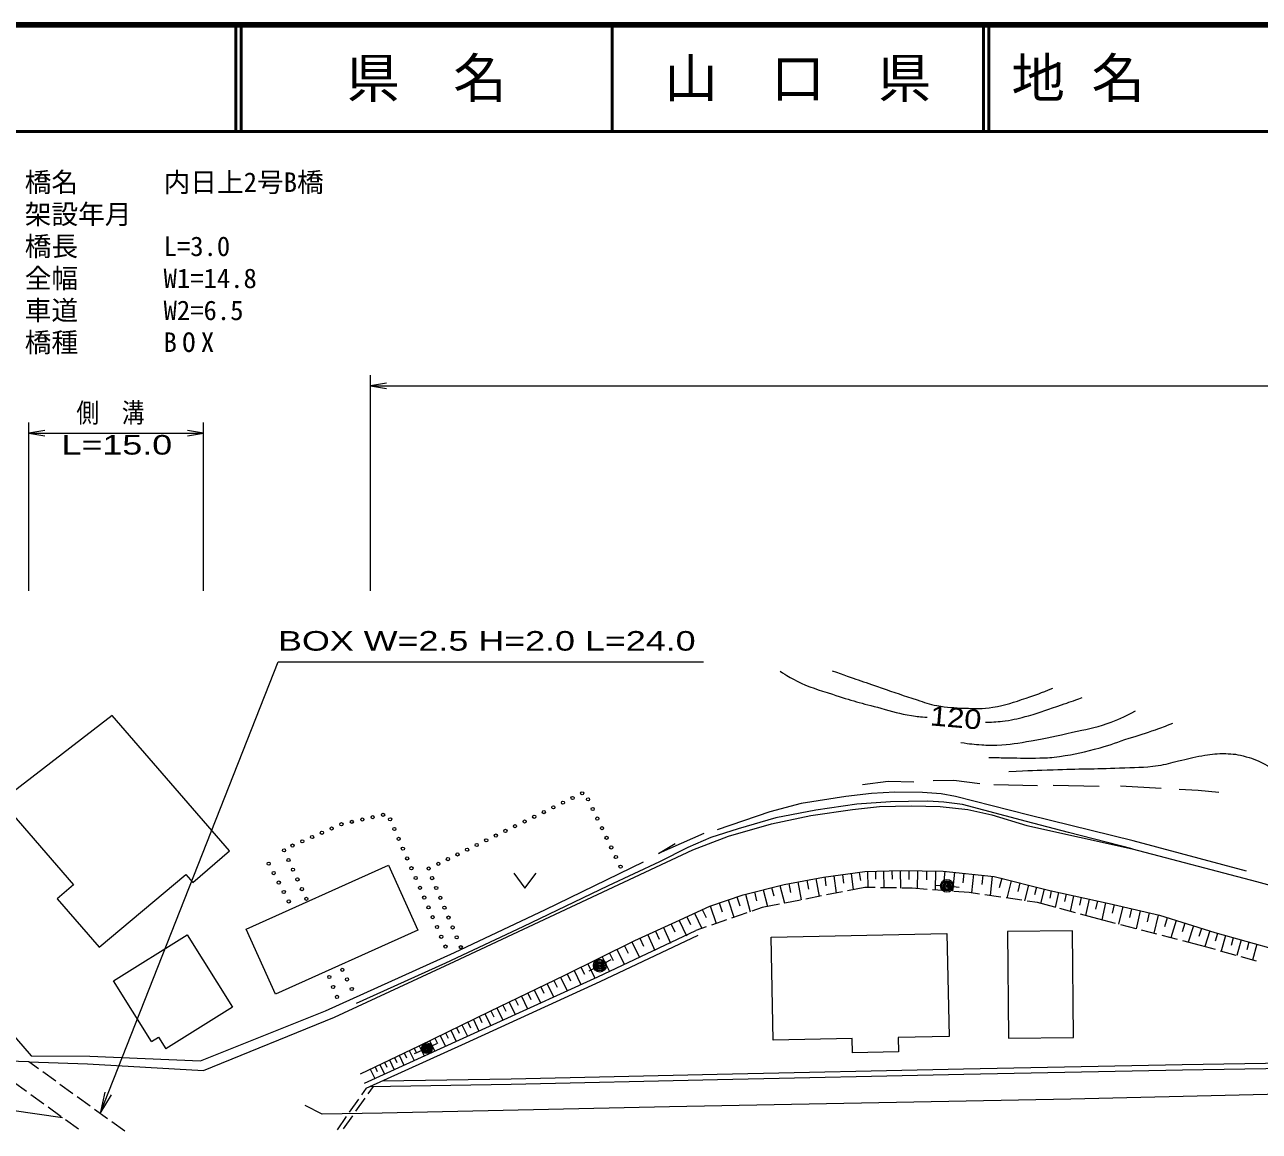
# Model space of a CAD drawing. Units: millimetres, scale not verified. Extents: x 40000 to 680000, y 20000 to 380000.
# Drawn here: x 277998 to 393584, y 276371 to 380000 of the extents above; entities that cross this region are included whole.
import ezdxf
from ezdxf.enums import TextEntityAlignment as Align

# ---------------------------------------------------------------- set-up
doc = ezdxf.new("R2010")
doc.units = ezdxf.units.MM
doc.header["$LTSCALE"] = 1000
doc.header["$PDMODE"] = 32
doc.header["$PDSIZE"] = 500
for name, color, linetype, lineweight in [('M-STR-HTXT', 7, 'Continuous', 13), ('M-STR-STR1', 1, 'Continuous', 13), ('M-TTL', 2, 'Continuous', 140), ('M-TTL-LINE', 7, 'Continuous', 50), ('M-WORK', 1, 'Continuous', 13)]:
    doc.layers.add(name, color=color, linetype=linetype, lineweight=lineweight)
doc.layers.add('M-TTL-TXT', color=7, linetype='Continuous')
doc.styles.add('ＭＳ ゴシック', font='')
doc.styles.add('ＭＳ Ｐゴシック', font='')
doc.styles.get('ＭＳ ゴシック').set_extended_font_data('MS Gothic')
doc.styles.get('ＭＳ Ｐゴシック').set_extended_font_data('MS PGothic')

# ---------------------------------------------------------------- blocks, each defined once
blk = doc.blocks.new('open_arrow')
at = {"color": 0, "linetype": 'Continuous', "lineweight": -2}
blk.add_lwpolyline([(7.5, 1.25), (0, 0), (7.5, -1.25)], dxfattribs=at)

msp = doc.modelspace()

# ---------------------------------------------------------------- linework, layer by layer
at = {"layer": 'M-STR-HTXT'}
for p, q in [((310366, 326996), (310366, 347190)), ((310366, 346190), (575646, 346190)), ((278384, 326996), (278384, 342760)), ((294749, 326996), (294749, 342760)), ((278384, 341760), (294749, 341760))]:
    msp.add_line(p, q, dxfattribs=at)
msp.add_lwpolyline([(285078, 278036), (301716, 320333), (341560, 320333)], dxfattribs=at)
at = {"layer": 'M-STR-STR1'}
for p, q in [((278384, 282885), (274126, 283030)), ((279278, 282237), (278384, 282885)), ((278167, 280092), (276954, 280974)), ((280898, 281063), (279683, 281943)), ((279785, 278916), (278572, 279798)), ((282518, 279890), (281303, 280770)), ((281403, 277740), (280189, 278622)), ((284138, 278717), (282923, 279597)), ((283020, 276564), (281807, 277446)), ((285757, 277544), (284543, 278424)), ((287377, 276371), (286162, 277250))]:
    msp.add_line(p, q, dxfattribs=at)
at = {"layer": 'M-TTL'}
msp.add_line((680000, 380000), (40000, 380000), dxfattribs=at)
at = {"layer": 'M-TTL-LINE'}
for p, q in [((297750, 380000), (297750, 370000)), ((298250, 380000), (298250, 370000)), ((333000, 380000), (333000, 370000)), ((367750, 380000), (367750, 370000)), ((368250, 380000), (368250, 370000)), ((40000, 370000), (680000, 370000))]:
    msp.add_line(p, q, dxfattribs=at)
at = {"layer": 'M-WORK'}
for p, q in [((372811, 308710), (368743, 308802)), ((378590, 308655), (374283, 308747)), ((384406, 308489), (380596, 308692)), ((323779, 300547), (324829, 299147)), ((324829, 299147), (325879, 300547)), ((356131, 300618), (356233, 299856)), ((356896, 300694), (356944, 299200)), ((357643, 300718), (357667, 299971)), ((358390, 300742), (358440, 299178)), ((359172, 300768), (359197, 299986)), ((359954, 300793), (360006, 299155)), ((360773, 300786), (360761, 299967)), ((361592, 300775), (361568, 299101)), ((362428, 300763), (362416, 299926)), ((363265, 300751), (363240, 298972)), ((364154, 300723), (364061, 299839)), ((365038, 300631), (364852, 298847)), ((365930, 300538), (365837, 299646)), ((348705, 299390), (349127, 297735)), ((349539, 299572), (349695, 298732)), ((350379, 299727), (350692, 298040)), ((351223, 299883), (351379, 299040)), ((352067, 300040), (352376, 298368)), ((352904, 300188), (353016, 299345)), ((353746, 300300), (353963, 298678)), ((354557, 300408), (354666, 299597)), ((355369, 300516), (355572, 298992)), ((366822, 300445), (366640, 298695)), ((367697, 300354), (367606, 299479)), ((368573, 300263), (368383, 298439)), ((369466, 300063), (369240, 299174)), ((370354, 299838), (369942, 298211)), ((371168, 299631), (370962, 298818)), ((371981, 299425), (371611, 297966)), ((344668, 298314), (344943, 297491)), ((345495, 298573), (345912, 296937)), ((346317, 298782), (346526, 297960)), ((347138, 298991), (347537, 297425)), ((347922, 299191), (348121, 298407)), ((352586, 298409), (351114, 298122)), ((354549, 298792), (353077, 298505)), ((356663, 299204), (355040, 298888)), ((357617, 299190), (356663, 299204)), ((359617, 299161), (358117, 299183)), ((361071, 299140), (360117, 299154)), ((362503, 299029), (361071, 299140)), ((364497, 298875), (363001, 298991)), ((366427, 298726), (364995, 298836)), ((367403, 298583), (366427, 298726)), ((369382, 298293), (367898, 298510)), ((371361, 298003), (369877, 298220)), ((372711, 299240), (372526, 298511)), ((373440, 299055), (373101, 297715)), ((374112, 298890), (373964, 298214)), ((374787, 298742), (374481, 297342)), ((375487, 298589), (375334, 297889)), ((376187, 298436), (375866, 296969)), ((376921, 298276), (376760, 297542)), ((341439, 297137), (341784, 296406)), ((342172, 297477), (342724, 295831)), ((343008, 297757), (343289, 296921)), ((343845, 298038), (344391, 296409)), ((347037, 297327), (346065, 296990)), ((348660, 297644), (347037, 297327)), ((350623, 298026), (349151, 297739)), ((372832, 297787), (371855, 297930)), ((374441, 297353), (372832, 297787)), ((376372, 296833), (374924, 297223)), ((377654, 298115), (377318, 296578)), ((378423, 297947), (378255, 297178)), ((379192, 297779), (378841, 296171)), ((379994, 297596), (379806, 296795)), ((380796, 297408), (380409, 295766)), ((381617, 297215), (381424, 296393)), ((339261, 296111), (339943, 294664)), ((339985, 296452), (340326, 295728)), ((340709, 296792), (341381, 295365)), ((343703, 296171), (342286, 295679)), ((345593, 296826), (344176, 296335)), ((378464, 296269), (376855, 296703)), ((380121, 295840), (378464, 296269)), ((382438, 297021), (382043, 295343)), ((383277, 296824), (383080, 295985)), ((384116, 296626), (383713, 294911)), ((384960, 296372), (384697, 295531)), ((385801, 296110), (385299, 294501)), ((336326, 294778), (336993, 293304)), ((337063, 295111), (337396, 294374)), ((337800, 295444), (338462, 293981)), ((338532, 295775), (338863, 295044)), ((341814, 295515), (340842, 295178)), ((382057, 295339), (380605, 295715)), ((383993, 294839), (382541, 295214)), ((386605, 295859), (386354, 295054)), ((387409, 295608), (386932, 294079)), ((388174, 295369), (387935, 294605)), ((388938, 295130), (388482, 293668)), ((389672, 294910), (389467, 294172)), ((334147, 293751), (334496, 293044)), ((334854, 294101), (335572, 292648)), ((335588, 294444), (335922, 293706)), ((385930, 294338), (384477, 294713)), ((388071, 293784), (386414, 294213)), ((389485, 293384), (388071, 293784)), ((390410, 294706), (390004, 293238)), ((391144, 294503), (390941, 293769)), ((391878, 294299), (391469, 292823)), ((392616, 294095), (392412, 293357)), ((393354, 293891), (392943, 292407)), ((332063, 292721), (332744, 291345)), ((332751, 293062), (333092, 292373)), ((333440, 293402), (334139, 291988)), ((391410, 292840), (389966, 293248)), ((393334, 292296), (391891, 292704)), ((329425, 291417), (330067, 290118)), ((330074, 291738), (330395, 291088)), ((330724, 292059), (331386, 290720)), ((331393, 292390), (331724, 291721)), ((326917, 290196), (327517, 288953)), ((327538, 290496), (327838, 289875)), ((328159, 290796), (328772, 289526)), ((328793, 291104), (329105, 290473)), ((273208, 289643), (278615, 283436)), ((324510, 289034), (325085, 287843)), ((325105, 289321), (325392, 288726)), ((325700, 289609), (326288, 288392)), ((326308, 289902), (326602, 289294)), ((322203, 287920), (322754, 286779)), ((322774, 288195), (323049, 287625)), ((323344, 288471), (323907, 287305)), ((323927, 288752), (324208, 288170)), ((320001, 286851), (320529, 285763)), ((320544, 287116), (320809, 286572)), ((321088, 287380), (321630, 286266)), ((321645, 287651), (321915, 287093)), ((317396, 285585), (317642, 285079)), ((317902, 285831), (318406, 284794)), ((318420, 286083), (318672, 285565)), ((318939, 286335), (319455, 285273)), ((319470, 286593), (319728, 286062)), ((314941, 284391), (315409, 283428)), ((315422, 284625), (315656, 284144)), ((315904, 284859), (316384, 283872)), ((316397, 285099), (316637, 284606)), ((316891, 285339), (317382, 284328)), ((312606, 283273), (312825, 282817)), ((313063, 283492), (313508, 282562)), ((313528, 283715), (313751, 283249)), ((313993, 283937), (314447, 282990)), ((314467, 284164), (314694, 283690)), ((310346, 282191), (310767, 281312)), ((310797, 282407), (311007, 281967)), ((311248, 282623), (311677, 281727)), ((311699, 282839), (311913, 282391)), ((312150, 283055), (312587, 282142)), ((309978, 280403), (309543, 279786)), ((310618, 280583), (310121, 279878)), ((309255, 279378), (308391, 278152)), ((309833, 279470), (308968, 278244)), ((308103, 277743), (307239, 276517)), ((308680, 277835), (307816, 276609))]:
    msp.add_line(p, q, dxfattribs=at)
for points in [[(275789, 307285), (282581, 299463), (281049, 298133), (284965, 293623), (293095, 300410), (293746, 299659), (297181, 302641), (286175, 315319)], [(298745, 295295), (312052, 301285), (314789, 295204), (301483, 289214)], [(370008, 295091), (370119, 285079), (376193, 285146), (376082, 295158)]]:
    msp.add_lwpolyline(points, close=True, dxfattribs=at)
for points in [[(281530, 277648), (276791, 278317), (272411, 279072), (265012, 280471), (256877, 282394), (249846, 284271), (242843, 286480), (237671, 288283), (232021, 290234), (228156, 291799), (224365, 293474), (216432, 297063), (209862, 300118), (204414, 302602), (199610, 305308), (195469, 307719), (190868, 310333), (185662, 313602)], [(361234, 309060), (358823, 309115), (356449, 308802)], [(367418, 308913), (364989, 309225), (363038, 309189)], [(392390, 300733), (381770, 303561), (371997, 305972), (365151, 307739), (363807, 307979), (362059, 308107), (359464, 308126), (357274, 308015), (354862, 307721), (350685, 307058), (347758, 306285), (342826, 304610)], [(389798, 308084), (387848, 308287), (386081, 308379)], [(278384, 282885), (283872, 282698), (294749, 282054), (307002, 287070), (318238, 292265), (340559, 302742), (343899, 304012), (347930, 305171), (351602, 305944), (355494, 306497), (358034, 306773), (361016, 306855), (363721, 306773), (366289, 306497), (368553, 306000), (371810, 305006), (381666, 302825), (393317, 299760), (406955, 296061), (423298, 291754), (435887, 288524)], [(381666, 302825), (375724, 304341), (371785, 305390), (365804, 306973), (364055, 307194), (362546, 307286), (360742, 307267), (359049, 307231), (355902, 307010), (352055, 306458), (348319, 305721), (344785, 304709), (342227, 303881), (340074, 302961), (337423, 301599), (332620, 299372), (324632, 295525), (317399, 292120), (309024, 288347)], [(341584, 304268), (337336, 302384), (338899, 303326)], [(278615, 283436), (284109, 283408), (294453, 282966), (306149, 287650), (318241, 293117), (326744, 297147), (335938, 301592)], [(309444, 281759), (314916, 284379), (321579, 287618), (328554, 290986), (335106, 294226), (338971, 295974), (342137, 297465), (345266, 298514), (349094, 299490), (352775, 300171), (356640, 300686), (360063, 300796), (363984, 300741), (368750, 300244), (373977, 298919), (379536, 297704), (384229, 296600), (389419, 294980), (398125, 292569), (406223, 290287), (414786, 287876), (430010, 283489)], [(363309, 299435), (364341, 299356), (365479, 299233)], [(289884, 284786), (286327, 290468), (293214, 294779)], [(293214, 294779), (297466, 287988), (291224, 284080)], [(309814, 280878), (319059, 285092), (331658, 290844), (340842, 295178)], [(347876, 294558), (364330, 294907), (364535, 285254), (359785, 285153)], [(309978, 280403), (319267, 284637), (331868, 290390), (341055, 294726)], [(355465, 285062), (348081, 284905), (347876, 294558)], [(330845, 291404), (331839, 291885), (332891, 292447)], [(289884, 284786), (290529, 285190), (291224, 284080)], [(314505, 283649), (315656, 284144), (316592, 284579)], [(359785, 285153), (359814, 283802), (355493, 283711), (355465, 285062)], [(310366, 280580), (323547, 280777), (342846, 281219), (365911, 281716), (386385, 282116), (403944, 282420), (423327, 282806), (439532, 283248), (460678, 283635), (464614, 283716)], [(311500, 281097), (323537, 281277), (342835, 281719), (365901, 282216), (386376, 282616), (403935, 282920), (423315, 283306), (439520, 283748)], [(429766, 280657), (375936, 279385), (338359, 278667), (311469, 278073), (305837, 277963), (304264, 278791)]]:
    msp.add_lwpolyline(points, dxfattribs=at)
for centre, radius in [((329291, 307586), 150), ((330189, 308026), 150), ((330738, 307458), 150), ((326598, 306265), 150), ((327495, 306705), 150), ((328393, 307146), 150), ((331173, 306557), 150), ((307653, 305130), 150), ((308627, 305353), 150), ((309603, 305572), 150), ((310579, 305791), 150), ((311555, 306010), 150), ((312207, 305592), 150), ((324802, 305384), 150), ((325700, 305824), 150), ((331608, 305657), 150), ((304904, 303930), 150), ((305820, 304330), 150), ((306737, 304730), 150), ((312606, 304675), 150), ((322109, 304063), 150), ((323006, 304503), 150), ((323904, 304944), 150), ((332043, 304756), 150), ((332477, 303856), 150), ((303071, 303130), 150), ((303987, 303530), 150), ((313005, 303758), 150), ((313405, 302842), 150), ((319415, 302741), 150), ((320313, 303182), 150), ((321211, 303622), 150), ((332912, 302955), 150), ((302276, 302683), 150), ((302695, 301775), 150), ((313804, 301925), 150), ((317620, 301861), 150), ((318517, 302301), 150), ((333347, 302055), 150), ((300842, 301431), 150), ((301312, 300549), 150), ((303114, 300867), 150), ((314203, 301008), 150), ((315824, 300980), 150), ((316722, 301420), 150), ((333782, 301154), 150), ((301782, 299666), 150), ((303533, 299959), 150), ((314602, 300091), 150), ((316143, 300080), 150), ((364341, 299356), 600), ((364341, 299356), 480), ((364341, 299356), 360), ((364341, 299356), 240), ((364341, 299356), 120), ((364341, 299356), 20), ((302253, 298784), 150), ((303952, 299051), 150), ((304370, 298143), 150), ((315002, 299174), 150), ((315401, 298257), 150), ((316527, 299157), 150), ((316910, 298233), 150), ((302723, 297901), 150), ((315800, 297341), 150), ((317294, 297310), 150), ((316199, 296424), 150), ((317677, 296386), 150), ((316599, 295507), 150), ((318061, 295463), 150), ((316998, 294590), 150), ((317397, 293673), 150), ((318444, 294539), 150), ((318827, 293615), 150), ((331839, 291885), 600), ((307735, 291493), 150), ((331839, 291885), 480), ((331839, 291885), 360), ((331839, 291885), 240), ((331839, 291885), 120), ((331839, 291885), 20), ((306516, 290823), 150), ((308176, 290596), 150), ((306874, 289890), 150), ((307232, 288956), 150), ((308617, 289698), 150), ((315656, 284144), 500), ((315656, 284144), 400), ((315656, 284144), 300), ((315656, 284144), 200), ((315656, 284144), 100), ((315656, 284144), 20)]:
    msp.add_circle(centre, radius, dxfattribs=at)
for points, knots in [([(348717, 319448), (349403, 319002), (349633, 318883), (350244, 318565), (351491, 317916), (352279, 317740), (353612, 317295), (355365, 316710), (356372, 316462), (358158, 315988), (359266, 315695), (359878, 315473), (361011, 315307), (361591, 315222), (361800, 315192), (362502, 315142)], [0, 0, 0, 0, 1, 1, 1, 2, 2, 2, 3, 3, 3, 4, 4, 4, 5, 5, 5, 5]), ([(353589, 319494), (355818, 318720), (356380, 318523), (358172, 317912), (359487, 317463), (360215, 317185), (361540, 316771), (362261, 316545), (362655, 316366), (363399, 316237), (364402, 316063), (364977, 316036), (365994, 315997), (367029, 315958), (367621, 315928), (368645, 316090), (369888, 316286), (370560, 316539), (371755, 316936), (372739, 317264), (373078, 317395), (374240, 317875)], [0, 0, 0, 0, 1, 1, 1, 2, 2, 2, 3, 3, 3, 4, 4, 4, 5, 5, 5, 6, 6, 6, 7, 7, 7, 7]), ([(367950, 314682), (368809, 314701), (369076, 314715), (369790, 314810), (370651, 314925), (371125, 315057), (371962, 315289), (373187, 315628), (373854, 315884), (375054, 316301), (375819, 316567), (376065, 316654), (377005, 317001)], [0, 0, 0, 0, 1, 1, 1, 2, 2, 2, 3, 3, 3, 4, 4, 4, 4]), ([(365631, 312786), (366562, 312655), (366827, 312610), (367600, 312565), (368153, 312533), (368464, 312499), (369017, 312528), (370276, 312594), (370975, 312732), (372220, 312933), (373742, 313179), (374581, 313398), (376085, 313743), (377363, 314036), (378108, 314110), (379342, 314553), (380411, 314936), (380803, 315128), (381993, 315749)], [0, 0, 0, 0, 1, 1, 1, 2, 2, 2, 3, 3, 3, 4, 4, 4, 5, 5, 5, 6, 6, 6, 6]), ([(368263, 311387), (369147, 311365), (369373, 311361), (370085, 311350), (371242, 311332), (371892, 311280), (373048, 311332), (373761, 311364), (374165, 311348), (374870, 311461), (376374, 311701), (377213, 311879), (378680, 312289), (379750, 312588), (380328, 312828), (381385, 313172), (382356, 313489), (382909, 313638), (383870, 313982), (384506, 314210), (384715, 314287), (385490, 314590)], [0, 0, 0, 0, 1, 1, 1, 2, 2, 2, 3, 3, 3, 4, 4, 4, 5, 5, 5, 6, 6, 6, 7, 7, 7, 7]), ([(370145, 310071), (372154, 310160), (372668, 310180), (374286, 310237), (376715, 310323), (378078, 310298), (380506, 310402), (381917, 310463), (382715, 310433), (384114, 310623), (384874, 310727), (385280, 310896), (386028, 311065), (386882, 311258), (387354, 311403), (388218, 311544), (388974, 311667), (389403, 311752), (390169, 311746), (390922, 311740), (391354, 311711), (392083, 311525), (392873, 311324), (393315, 311171), (394034, 310789), (395031, 310259), (395478, 309780), (396390, 309114), (397206, 308518), (397647, 308162), (398451, 307550), (399423, 306811), (399900, 306299), (400936, 305654), (401807, 305111), (402332, 304869), (403255, 304421), (404543, 303795), (405281, 303477), (406605, 302930), (408000, 302353), (408841, 302179), (410230, 301586), (411961, 300849), (412843, 300243), (414574, 299507), (416491, 298691), (417623, 298382), (419580, 297666), (421477, 296973), (422524, 296539), (424439, 295899), (426236, 295299), (427250, 294983), (429077, 294482), (431051, 293941), (431727, 293799), (434175, 293267)], [0, 0, 0, 0, 1, 1, 1, 2, 2, 2, 3, 3, 3, 4, 4, 4, 5, 5, 5, 6, 6, 6, 7, 7, 7, 8, 8, 8, 9, 9, 9, 10, 10, 10, 11, 11, 11, 12, 12, 12, 13, 13, 13, 14, 14, 14, 15, 15, 15, 16, 16, 16, 17, 17, 17, 18, 18, 18, 19, 19, 19, 19])]:
    msp.add_open_spline(points, degree=3, knots=knots, dxfattribs=at)
for p in [(364341, 299356), (331839, 291885), (315656, 284144)]:
    msp.add_point(p, dxfattribs=at)

# ---------------------------------------------------------------- block references
at = {"layer": 'M-STR-HTXT', "xscale": 200, "yscale": 200}
for p in [(310366, 346190), (278384, 341760)]:
    msp.add_blockref('open_arrow', p, dxfattribs=at)
at = {"layer": 'M-STR-HTXT'}
for p, xscale, yscale, rotation in [((294749, 341760), 200, 200, 180), ((285078, 278036), 267, 267, 68.5)]:
    msp.add_blockref('open_arrow', p, dxfattribs=dict(at, xscale=xscale, yscale=yscale, rotation=rotation))

# ---------------------------------------------------------------- texts
at = {"layer": 'M-STR-HTXT', "style": 'ＭＳ ゴシック'}
for s, p in [('橋名', (278000, 365250)), ('内日上2号B橋', (291000, 365250)), ('架設年月', (278000, 362250)), ('橋長', (278000, 359250)), ('L=3.0', (291000, 359250)), ('全幅', (278000, 356250)), ('W1=14.8', (291000, 356250)), ('車道', (278000, 353250)), ('W2=6.5', (291000, 353250)), ('橋種', (278000, 350250))]:
    msp.add_text(s, height=1833, dxfattribs=at).set_placement(p, align=Align.MIDDLE_LEFT)
at = {"layer": 'M-STR-HTXT', "style": 'ＭＳ Ｐゴシック'}
for s, width, p in [('側\u3000溝', 0.85, (286026, 342191)), ('L=15.0', 1.4, (286625, 339192))]:
    msp.add_text(s, height=1833, dxfattribs=dict(at, width=width)).set_placement(p, align=Align.BOTTOM_CENTER)
at = {"layer": 'M-STR-HTXT', "style": 'ＭＳ Ｐゴシック', "width": 1.4}
msp.add_text('BOX W=2.5 H=2.0 L=24.0', height=1833, dxfattribs=at).set_placement((301716, 320833), align=Align.BOTTOM_LEFT)
at = {"layer": 'M-STR-HTXT', "insert": (291000, 350250), "char_height": 1833, "attachment_point": 4, "style": 'ＭＳ ゴシック'}
msp.add_mtext('\\T1.4;BOX', dxfattribs=at)
at = {"layer": 'M-TTL-TXT', "style": 'ＭＳ ゴシック'}
for s, p in [('県\u3000名', (315625, 375000)), ('山\u3000口\u3000県', (350375, 375000))]:
    msp.add_text(s, height=3666, dxfattribs=at).set_placement(p, align=Align.MIDDLE_CENTER)
msp.add_text('地 名', height=3666, dxfattribs=at).set_placement((370380, 375000), align=Align.MIDDLE_LEFT)
at = {"layer": 'M-WORK', "style": 'ＭＳ Ｐゴシック', "width": 1.2}
msp.add_text('120', height=1833, rotation=355.173, dxfattribs=at).set_placement((365048, 313642), align=Align.BOTTOM_CENTER)

doc.saveas('drawing.dxf')
